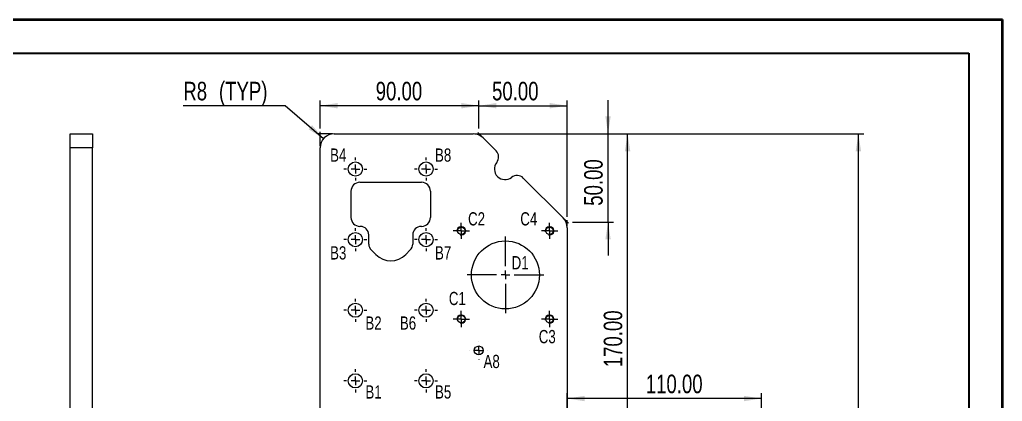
# Model space of a CAD drawing. Header units: millimetres. Extents: x 0 to 279, y 0 to 216.
# Drawn here: x 93.8 to 279.4, y 143.8 to 215.9 of the extents above; entities that cross this region are included whole.
import ezdxf

# ---------------------------------------------------------------- set-up
doc = ezdxf.new("R2010")
doc.units = ezdxf.units.MM
doc.layers.add('DIM', color=1, linetype='Continuous')
doc.layers.add('PAGE_BORDER', color=7, linetype='Continuous')
doc.styles.add('SLDTEXTSTYLE0', font='TXT', dxfattribs={"width": 0.75})
doc.dimstyles.new('SLDDIMSTYLE0', dxfattribs={"dimtxt": 3.5, "dimasz": 3.302, "dimexe": 0, "dimexo": 0.0625, "dimgap": 0.875, "dimtad": 1, "dimlfac": 3, "dimrnd": 1e-09, "dimzin": 4, "dimdsep": 46, "dimtxsty": 'SLDTEXTSTYLE0', "dimsah": 1, "dimcen": 0.09, "dimadec": 0, "dimazin": 1, "dimtfac": 1, "dimtofl": 0, "dimtmove": 0, "dimatfit": 3, "dimfxl": 0, "dimfrac": 2, "dimtolj": 1, "dimtzin": 12, "dimarcsym": 0})
doc.dimstyles.new('SLDDIMSTYLE1', dxfattribs={"dimtxt": 3.5, "dimasz": 3.302, "dimexe": 0, "dimexo": 0.0625, "dimgap": 0.875, "dimtad": 1, "dimlfac": 3, "dimrnd": 1e-09, "dimzin": 4, "dimdsep": 46, "dimtxsty": 'SLDTEXTSTYLE0', "dimsah": 1, "dimcen": 0.09, "dimadec": 0, "dimazin": 1, "dimtfac": 1, "dimtmove": 0, "dimatfit": 0, "dimfxl": 0, "dimfrac": 2, "dimtolj": 1, "dimtzin": 12, "dimarcsym": 0})
doc.dimstyles.new('SLDDIMSTYLE2', dxfattribs={"dimtxt": 3.5, "dimasz": 3.302, "dimexe": 0, "dimexo": 0.0625, "dimgap": 0.875, "dimtad": 0, "dimtih": 1, "dimtoh": 1, "dimdec": 0, "dimlfac": 3, "dimrnd": 1e-09, "dimzin": 12, "dimdsep": 46, "dimtxsty": 'SLDTEXTSTYLE0', "dimsah": 1, "dimcen": 0, "dimadec": 0, "dimazin": 3, "dimtfac": 1, "dimtdec": 0, "dimtofl": 0, "dimtmove": 0, "dimatfit": 3, "dimfxl": 0, "dimfrac": 2, "dimtolj": 1, "dimtzin": 12, "dimarcsym": 0})

# ---------------------------------------------------------------- blocks, each defined once
blk = doc.blocks.new('_D_2')
at = {"layer": 'DIM'}
for p, q in [((150.56, 195.35), (150.56, 200.64)), ((180.56, 195.35), (180.56, 200.64)), ((180.56, 199.64), (150.56, 199.64))]:
    blk.add_line(p, q, dxfattribs=at)
for points in [[(150.56, 199.64), (153.87, 199.14), (153.87, 200.15)], [(180.56, 199.64), (177.26, 200.15), (177.26, 199.14)]]:
    blk.add_solid(points, dxfattribs=at)
at = {"layer": 'DIM', "insert": (161.06, 204.16), "char_height": 3.5, "attachment_point": 1, "style": 'SLDTEXTSTYLE0'}
blk.add_mtext('90.00', dxfattribs=at)
blk = doc.blocks.new('_D_3')
at = {"layer": 'DIM'}
for p, q in [((180.56, 195.35), (180.56, 200.64)), ((197.23, 178.68), (197.23, 200.64)), ((180.56, 199.64), (197.23, 199.64))]:
    blk.add_line(p, q, dxfattribs=at)
for points in [[(180.56, 199.64), (183.87, 199.14), (183.87, 200.15)], [(197.23, 199.64), (193.93, 200.15), (193.93, 199.14)]]:
    blk.add_solid(points, dxfattribs=at)
at = {"layer": 'DIM', "insert": (183.03, 204.16), "char_height": 3.5, "attachment_point": 1, "style": 'SLDTEXTSTYLE0'}
blk.add_mtext('50.00', dxfattribs=at)
blk = doc.blocks.new('_D_4')
at = {"layer": 'DIM'}
for p, q in [((204.94, 194.35), (204.94, 200.7)), ((181.56, 194.35), (205.94, 194.35)), ((204.94, 177.68), (204.94, 194.35)), ((198.23, 177.68), (205.94, 177.68)), ((204.94, 177.68), (204.94, 171.33))]:
    blk.add_line(p, q, dxfattribs=at)
for points in [[(204.94, 194.35), (205.44, 197.65), (204.43, 197.65)], [(204.94, 177.68), (204.43, 174.38), (205.44, 174.38)]]:
    blk.add_solid(points, dxfattribs=at)
at = {"layer": 'DIM', "insert": (200.42, 180.75), "char_height": 3.5, "attachment_point": 1, "rotation": 90, "style": 'SLDTEXTSTYLE0'}
blk.add_mtext('50.00', dxfattribs=at)
blk = doc.blocks.new('_D_5')
at = {"layer": 'DIM'}
for p, q in [((197.23, 142.02), (197.23, 145.34)), ((233.9, 99.02), (233.9, 145.34)), ((233.9, 144.34), (197.23, 144.34))]:
    blk.add_line(p, q, dxfattribs=at)
for points in [[(197.23, 144.34), (200.53, 143.83), (200.53, 144.85)], [(233.9, 144.34), (230.6, 144.85), (230.6, 143.83)]]:
    blk.add_solid(points, dxfattribs=at)
at = {"layer": 'DIM', "insert": (212.06, 148.85), "char_height": 3.5, "attachment_point": 1, "style": 'SLDTEXTSTYLE0'}
blk.add_mtext('110.00', dxfattribs=at)
blk = doc.blocks.new('_D_10')
at = {"layer": 'DIM'}
for p, q in [((180.46, 194.35), (253.22, 194.35)), ((252.22, 61.68), (252.22, 194.35)), ((234.9, 61.68), (253.22, 61.68))]:
    blk.add_line(p, q, dxfattribs=at)
for points in [[(252.22, 194.35), (251.71, 191.05), (252.72, 191.05)], [(252.22, 61.68), (252.72, 64.99), (251.71, 64.99)]]:
    blk.add_solid(points, dxfattribs=at)
at = {"layer": 'DIM', "insert": (247.7, 126.05), "char_height": 3.5, "attachment_point": 1, "rotation": 90, "style": 'SLDTEXTSTYLE0'}
blk.add_mtext('398.00', dxfattribs=at)
blk = doc.blocks.new('_D_13')
at = {"layer": 'DIM'}
for p, q in [((143.98, 199.64), (124.73, 199.64)), ((151.21, 193.42), (143.98, 199.64))]:
    blk.add_line(p, q, dxfattribs=at)
blk.add_solid([(151.21, 193.42), (149.04, 195.96), (148.38, 195.19)], dxfattribs=at)
at = {"layer": 'DIM', "char_height": 3.5, "attachment_point": 1, "style": 'SLDTEXTSTYLE0'}
for s, insert in [('R8', (124.73, 204.16)), ('(TYP)', (131.46, 204.16))]:
    blk.add_mtext(s, dxfattribs=dict(at, insert=insert))
blk = doc.blocks.new('_D_17')
at = {"layer": 'DIM'}
for p, q in [((180.46, 194.35), (209.63, 194.35)), ((208.63, 137.68), (208.63, 194.35)), ((182.32, 137.68), (209.63, 137.68))]:
    blk.add_line(p, q, dxfattribs=at)
for points in [[(208.63, 194.35), (208.12, 191.05), (209.14, 191.05)], [(208.63, 137.68), (209.14, 140.99), (208.12, 140.99)]]:
    blk.add_solid(points, dxfattribs=at)
at = {"layer": 'DIM', "insert": (204.12, 150.25), "char_height": 3.5, "attachment_point": 1, "rotation": 90, "style": 'SLDTEXTSTYLE0'}
blk.add_mtext('170.00', dxfattribs=at)
blk = doc.blocks.new('SW_CENTERMARKSYMBOL_12')
at = {"layer": 'DIM', "color": 0}
for p, q in [((0, 1.67), (0, 2.18)), ((-1.67, 0), (-2.18, 0)), ((0, 0), (-0.83, 0)), ((0, 0), (0, 0.83)), ((0, 0), (0, -0.83)), ((0, 0), (0.83, 0)), ((1.67, 0), (2.18, 0)), ((0, -1.67), (0, -2.18))]:
    blk.add_line(p, q, dxfattribs=at)
blk = doc.blocks.new('SW_CENTERMARKSYMBOL_13')
at = {"layer": 'DIM', "color": 0}
for p, q in [((0, 1.67), (0, 2.18)), ((-1.67, 0), (-2.18, 0)), ((0, 0), (-0.83, 0)), ((0, 0), (0, 0.83)), ((0, 0), (0, -0.83)), ((0, 0), (0.83, 0)), ((1.67, 0), (2.18, 0)), ((0, -1.67), (0, -2.18))]:
    blk.add_line(p, q, dxfattribs=at)
blk = doc.blocks.new('SW_CENTERMARKSYMBOL_14')
at = {"layer": 'DIM', "color": 0}
for p, q in [((0, 1.67), (0, 2.18)), ((-1.67, 0), (-2.18, 0)), ((0, 0), (-0.83, 0)), ((0, 0), (0, 0.83)), ((0, 0), (0, -0.83)), ((0, 0), (0.83, 0)), ((1.67, 0), (2.18, 0)), ((0, -1.67), (0, -2.18))]:
    blk.add_line(p, q, dxfattribs=at)
blk = doc.blocks.new('SW_CENTERMARKSYMBOL_15')
at = {"layer": 'DIM', "color": 0}
for p, q in [((0, 1.67), (0, 2.18)), ((-1.67, 0), (-2.18, 0)), ((0, 0), (-0.83, 0)), ((0, 0), (0, 0.83)), ((0, 0), (0, -0.83)), ((0, 0), (0.83, 0)), ((1.67, 0), (2.18, 0)), ((0, -1.67), (0, -2.18))]:
    blk.add_line(p, q, dxfattribs=at)
blk = doc.blocks.new('SW_CENTERMARKSYMBOL_16')
at = {"layer": 'DIM', "color": 0}
for p, q in [((0, 1.67), (0, 2.18)), ((-1.67, 0), (-2.18, 0)), ((0, 0), (-0.83, 0)), ((0, 0), (0, 0.83)), ((0, 0), (0, -0.83)), ((0, 0), (0.83, 0)), ((1.67, 0), (2.18, 0)), ((0, -1.67), (0, -2.18))]:
    blk.add_line(p, q, dxfattribs=at)
blk = doc.blocks.new('SW_CENTERMARKSYMBOL_17')
at = {"layer": 'DIM', "color": 0}
for p, q in [((0, 1.67), (0, 2.18)), ((-1.67, 0), (-2.18, 0)), ((0, 0), (-0.83, 0)), ((0, 0), (0, 0.83)), ((0, 0), (0, -0.83)), ((0, 0), (0.83, 0)), ((1.67, 0), (2.18, 0)), ((0, -1.67), (0, -2.18))]:
    blk.add_line(p, q, dxfattribs=at)
blk = doc.blocks.new('SW_CENTERMARKSYMBOL_18')
at = {"layer": 'DIM', "color": 0}
for p, q in [((0, 1.67), (0, 2.18)), ((-1.67, 0), (-2.18, 0)), ((0, 0), (-0.83, 0)), ((0, 0), (0, 0.83)), ((0, 0), (0, -0.83)), ((0, 0), (0.83, 0)), ((1.67, 0), (2.18, 0)), ((0, -1.67), (0, -2.18))]:
    blk.add_line(p, q, dxfattribs=at)
blk = doc.blocks.new('SW_CENTERMARKSYMBOL_19')
at = {"layer": 'DIM', "color": 0}
for p, q in [((0, 1.67), (0, 2.18)), ((-1.67, 0), (-2.18, 0)), ((0, 0), (-0.83, 0)), ((0, 0), (0, 0.83)), ((0, 0), (0, -0.83)), ((0, 0), (0.83, 0)), ((1.67, 0), (2.18, 0)), ((0, -1.67), (0, -2.18))]:
    blk.add_line(p, q, dxfattribs=at)
blk = doc.blocks.new('SW_CENTERMARKSYMBOL_20')
at = {"layer": 'DIM', "color": 0}
for p, q in [((0, 1.67), (0, 7.25)), ((-1.67, 0), (-7.25, 0)), ((0, 0), (-0.83, 0)), ((0, 0), (0, 0.83)), ((0, 0), (0, -0.83)), ((0, 0), (0.83, 0)), ((1.67, 0), (7.25, 0)), ((0, -1.67), (0, -7.25))]:
    blk.add_line(p, q, dxfattribs=at)
blk = doc.blocks.new('SW_CENTERMARKSYMBOL_21')
at = {"layer": 'DIM', "color": 0}
for p, q in [((-0.83, 0), (-1.53, 0)), ((0, 0), (-0.83, 0)), ((0, 0.83), (0, 1.53)), ((0, 0), (0, 0.83)), ((0, 0), (0, -0.83)), ((0, 0), (0.83, 0)), ((0.83, 0), (1.53, 0)), ((0, -0.83), (0, -1.53))]:
    blk.add_line(p, q, dxfattribs=at)
blk = doc.blocks.new('SW_CENTERMARKSYMBOL_22')
at = {"layer": 'DIM', "color": 0}
for p, q in [((-0.83, 0), (-1.53, 0)), ((0, 0), (-0.83, 0)), ((0, 0.83), (0, 1.53)), ((0, 0), (0, 0.83)), ((0, 0), (0, -0.83)), ((0, 0), (0.83, 0)), ((0.83, 0), (1.53, 0)), ((0, -0.83), (0, -1.53))]:
    blk.add_line(p, q, dxfattribs=at)
blk = doc.blocks.new('SW_CENTERMARKSYMBOL_23')
at = {"layer": 'DIM', "color": 0}
for p, q in [((-0.83, 0), (-1.53, 0)), ((0, 0), (-0.83, 0)), ((0, 0.83), (0, 1.53)), ((0, 0), (0, 0.83)), ((0, 0), (0, -0.83)), ((0, 0), (0.83, 0)), ((0.83, 0), (1.53, 0)), ((0, -0.83), (0, -1.53))]:
    blk.add_line(p, q, dxfattribs=at)
blk = doc.blocks.new('SW_CENTERMARKSYMBOL_24')
at = {"layer": 'DIM', "color": 0}
for p, q in [((-0.83, 0), (-1.53, 0)), ((0, 0), (-0.83, 0)), ((0, 0.83), (0, 1.53)), ((0, 0), (0, 0.83)), ((0, 0), (0, -0.83)), ((0, 0), (0.83, 0)), ((0.83, 0), (1.53, 0)), ((0, -0.83), (0, -1.53))]:
    blk.add_line(p, q, dxfattribs=at)
blk = doc.blocks.new('SW_CENTERMARKSYMBOL_26')
at = {"layer": 'DIM', "color": 0}
for p, q in [((-1.67, 0), (-1.68, 0)), ((0, 0), (-0.83, 0)), ((0, 1.67), (0, 1.68)), ((0, 0), (0, 0.83)), ((0, 0), (0, -0.83)), ((0, 0), (0.83, 0)), ((1.67, 0), (1.68, 0)), ((0, -1.67), (0, -1.68))]:
    blk.add_line(p, q, dxfattribs=at)

msp = doc.modelspace()

# ---------------------------------------------------------------- linework, layer by layer
at = {"color": 7, "linetype": 'Continuous', "lineweight": 50}
for p in [(0, 215.9), (279.4, 0)]:
    msp.add_line(p, (279.4, 215.9), dxfattribs=at)
at = {"color": 7, "linetype": 'Continuous', "lineweight": 25}
for p, q in [((103.3682, 194.3512), (107.6015, 194.3512)), ((103.3682, 191.6845), (103.3682, 194.3512)), ((107.6015, 194.3512), (107.6015, 191.6845)), ((153.2312, 194.3512), (179.46, 194.3512)), ((183.7813, 191.1344), (181.3456, 193.5702)), ((107.6015, 191.6845), (103.3682, 191.6845)), ((103.3682, 141.3789), (103.3682, 191.6845)), ((107.6015, 141.3789), (107.6015, 191.6845)), ((150.5645, 141.3789), (150.5645, 191.6845)), ((196.4501, 178.4656), (188.9311, 185.9846)), ((158.0624, 185.175), (169.7333, 185.175)), ((156.3957, 183.5083), (156.3957, 178.5274)), ((171.4, 183.5083), (171.4, 178.5274)), ((158.1574, 176.8607), (158.0624, 176.8607)), ((169.7333, 176.8607), (169.6383, 176.8607)), ((197.2312, 176.58), (197.2312, 142.0005)), ((159.7407, 173.5157), (159.7407, 175.2774)), ((168.055, 175.2774), (168.055, 173.5157)), ((161.0736, 171.527), (160.2045, 172.3962)), ((167.5912, 172.3962), (166.7221, 171.527))]:
    msp.add_line(p, q, dxfattribs=at)
for centre, radius in [((157.2312, 187.6845), 1.3417), ((170.5645, 187.6845), 1.3417), ((177.2312, 176.0179), 0.7), ((193.8979, 176.0179), 0.7), ((157.2312, 174.3512), 1.3417), ((170.5645, 174.3512), 1.3417), ((185.5645, 167.6845), 6.4167), ((157.2312, 161.0179), 1.3417), ((170.5645, 161.0179), 1.3417), ((177.2312, 159.3512), 0.7), ((193.8979, 159.3512), 0.7), ((180.5227, 153.4202), 0.8417), ((157.2312, 147.6845), 1.3417), ((170.5645, 147.6845), 1.3417)]:
    msp.add_circle(centre, radius, dxfattribs=at)
for centre, radius, start, end in [((153.2312, 191.6845), 2.6667, 90, 180), ((179.46, 191.6845), 2.6667, 45, 90), ((182.6028, 189.9559), 1.6667, 321.722611, 45), ((185.4812, 187.6845), 2, 141.722611, 308.277389), ((187.7526, 184.8061), 1.6667, 45, 128.277389), ((158.0624, 183.5083), 1.6667, 90, 180), ((169.7333, 183.5083), 1.6667, 360, 90), ((158.0624, 178.5274), 1.6667, 180, 270), ((169.7333, 178.5274), 1.6667, 270, 360), ((194.5645, 176.58), 2.6667, 0, 45), ((158.1574, 175.2774), 1.5833, 0, 90), ((169.6383, 175.2774), 1.5833, 90, 180), ((161.3241, 173.5157), 1.5833, 180, 225), ((166.4717, 173.5157), 1.5833, 315, 0), ((163.8979, 174.3512), 3.994, 225, 315)]:
    msp.add_arc(centre, radius, start, end, dxfattribs=at)
at = {"color": 7, "linetype": 'Continuous', "lineweight": 18}
for centre in [(177.2312, 176.0179), (193.8979, 176.0179), (177.2312, 159.3512), (193.8979, 159.3512)]:
    msp.add_arc(centre, 0.8333, 255, 195, dxfattribs=at)
at = {"layer": 'DIM'}
for p, q in [((152.8979, 194.3512), (150.2312, 194.3512)), ((150.5645, 192.0179), (150.5645, 194.6845)), ((179.7933, 194.3512), (180.8979, 194.3512)), ((181.1099, 193.8059), (180.3288, 194.5869)), ((196.6858, 178.2299), (197.4669, 177.4488)), ((197.2312, 176.9133), (197.2312, 178.0179))]:
    msp.add_line(p, q, dxfattribs=at)
at = {"layer": 'PAGE_BORDER', "lineweight": 35}
for p, q in [((6.35, 209.55), (273.05, 209.55)), ((273.05, 209.55), (273.05, 6.35))]:
    msp.add_line(p, q, dxfattribs=at)

# ---------------------------------------------------------------- block references
at = {"layer": 'DIM'}
for name, p in [('SW_CENTERMARKSYMBOL_12', (157.2312, 187.6845)), ('SW_CENTERMARKSYMBOL_13', (170.5645, 187.6845)), ('SW_CENTERMARKSYMBOL_17', (157.2312, 174.3512)), ('SW_CENTERMARKSYMBOL_14', (170.5645, 174.3512)), ('SW_CENTERMARKSYMBOL_22', (177.2312, 176.0179)), ('SW_CENTERMARKSYMBOL_24', (193.8979, 176.0179)), ('SW_CENTERMARKSYMBOL_20', (185.5645, 167.6845)), ('SW_CENTERMARKSYMBOL_18', (157.2312, 161.0179)), ('SW_CENTERMARKSYMBOL_15', (170.5645, 161.0179)), ('SW_CENTERMARKSYMBOL_23', (177.2312, 159.3512)), ('SW_CENTERMARKSYMBOL_21', (193.8979, 159.3512)), ('SW_CENTERMARKSYMBOL_26', (180.5227, 153.4202)), ('SW_CENTERMARKSYMBOL_19', (157.2312, 147.6845)), ('SW_CENTERMARKSYMBOL_16', (170.5645, 147.6845))]:
    msp.add_blockref(name, p, dxfattribs=at)

# ---------------------------------------------------------------- texts
at = {"layer": 'DIM', "char_height": 2.5, "attachment_point": 1, "style": 'SLDTEXTSTYLE0'}
for s, insert in [('B4', (152.4501, 191.5724)), ('B8', (172.2619, 191.5724)), ('C2', (178.5028, 179.5259)), ('C4', (188.3673, 179.5259)), ('B3', (152.4501, 173.0975)), ('B7', (172.2619, 173.0975)), ('D1', (186.738, 171.2423)), ('C1', (174.8743, 164.4864)), ('B2', (159.118, 159.848)), ('B6', (165.6294, 159.848)), ('C3', (191.8568, 157.2855)), ('A8', (181.4243, 152.5916)), ('B1', (159.118, 146.8305)), ('B5', (172.2619, 146.8305))]:
    msp.add_mtext(s, dxfattribs=dict(at, insert=insert))

# ---------------------------------------------------------------- dimensions: what is measured, and where the dimension line sits
at = {"layer": 'DIM'}
dim = msp.add_radius_dim(center=(153.2312, 191.6845), mpoint=(151.2096, 193.4236), text='<> (TYP)', dimstyle='SLDDIMSTYLE2', dxfattribs=at)
dim.commit()
dim.dimension.update_dxf_attribs({"geometry": '_D_13', "text_midpoint": (133.5583, 202.4223), "dimtype": 164})
for base, p1, p2, picture, middle in [((150.5645, 199.6442), (180.5645, 194.3512), (150.5645, 194.3512), '_D_2', (166.8822, 199.6442)), ((197.2312, 199.6442), (180.5645, 194.3512), (197.2312, 177.6845), '_D_3', (188.8478, 199.6442)), ((197.2312, 144.3405), (233.8979, 98.0179), (197.2312, 141.0179), '_D_5', (219.1717, 144.3405))]:
    dim = msp.add_linear_dim(base=base, p1=p1, p2=p2, dimstyle='SLDDIMSTYLE0', dxfattribs=at)
    dim.commit()
    dim.dimension.update_dxf_attribs({"geometry": picture, "text_midpoint": middle, "dimtype": 160})
for base, p1, p2, dimstyle, picture, middle in [((204.936, 194.3512), (197.2312, 177.6845), (180.5645, 194.3512), 'SLDDIMSTYLE1', '_D_4', (204.936, 186.5686)), ((252.2164, 194.3512), (233.8979, 61.6845), (179.46, 194.3512), 'SLDDIMSTYLE0', '_D_10', (252.2164, 133.1632)), ((208.6302, 194.3512), (181.3203, 137.6845), (179.46, 194.3512), 'SLDDIMSTYLE0', '_D_17', (208.6302, 157.358))]:
    dim = msp.add_linear_dim(base=base, p1=p1, p2=p2, angle=90, dimstyle=dimstyle, dxfattribs=at)
    dim.commit()
    dim.dimension.update_dxf_attribs({"geometry": picture, "text_midpoint": middle, "dimtype": 160})

doc.saveas('drawing.dxf')
